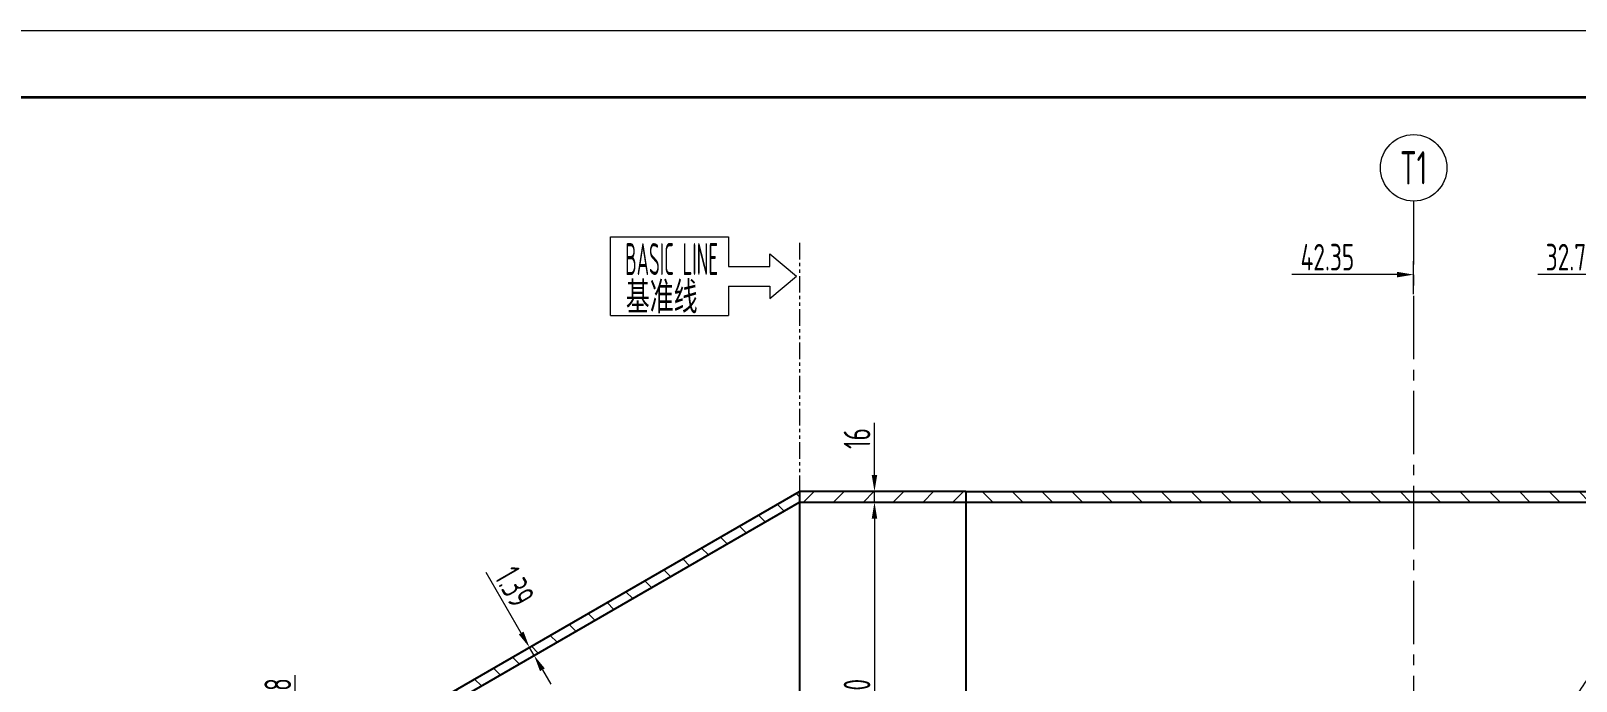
# Model space of a CAD drawing. Header units: millimetres. Extents: x 5765 to 6606, y -201 to 393.
# Drawn here: x 5962.6 to 6195.1, y 295.6 to 393.4 of the extents above; entities that cross this region are included whole.
import ezdxf
from ezdxf.enums import TextEntityAlignment as Align

# ---------------------------------------------------------------- set-up
doc = ezdxf.new("R2010")
doc.units = ezdxf.units.MM
doc.linetypes.add('CENTER2', pattern=[28.575000000000003, 19.05, -3.175, 3.175, -3.175])
doc.linetypes.add('PHANTOMX2', pattern=[5, 2.5, -0.5, 0.5, -0.5, 0.5, -0.5])
for name, color, linetype, lineweight in [('1粗实线', 7, 'Continuous', 35), ('2细实线', 3, 'Continuous', 13), ('3中心线', 1, 'CENTER2', 13), ('5（双点划线）', 2, 'PHANTOMX2', 20), ('6剖面线', 6, 'Continuous', 13), ('7文本', 2, 'Continuous', 13), ('8标注', 3, 'Continuous', 13), ('9图表', 4, 'Continuous', 13)]:
    doc.layers.add(name, color=color, linetype=linetype, lineweight=lineweight)
doc.styles.add('lanpec', font='bpec_e.shx', dxfattribs={"width": 0.75, "bigfont": 'hztxt.shx'})
doc.styles.add('lanpec-dim', font='bpec_e.shx', dxfattribs={"width": 0.75})
doc.dimstyles.new('lanpec', dxfattribs={"dimtxt": 4, "dimasz": 2.5, "dimexe": 2, "dimexo": 0, "dimtad": 1, "dimdsep": 46, "dimtxsty": 'lanpec-dim', "dimcen": 2.5, "dimclrd": 256, "dimclre": 256, "dimclrt": 256, "dimazin": 0, "dimtfac": 1, "dimtmove": 0, "dimatfit": 3, "dimfxl": 1, "dimlwd": -1, "dimlwe": -1, "dimarcsym": 0})
doc.dimstyles.new('lanpec$0', dxfattribs={"dimscale": 10, "dimtxt": 4, "dimasz": 2.5, "dimexe": 2, "dimexo": 0, "dimtad": 1, "dimdec": 1, "dimdsep": 46, "dimtxsty": 'lanpec-dim', "dimcen": 0.09, "dimclrd": 256, "dimclre": 256, "dimclrt": 256, "dimadec": 1, "dimazin": 0, "dimtfac": 0.707, "dimtdec": 1, "dimtmove": 0, "dimatfit": 3, "dimfxl": 1, "dimarcsym": 0})

# ---------------------------------------------------------------- blocks, each defined once
blk = doc.blocks.new('A1')
at = {"layer": '1粗实线'}
blk.add_lwpolyline([(-816, 10), (-10, 10), (-10, 584), (-816, 584)], close=True, dxfattribs=at)
at = {"layer": '9图表'}
blk.add_lwpolyline([(-841, 0), (0, 0), (0, 594), (-841, 594)], close=True, dxfattribs=at)
blk = doc.blocks.new('管口号')
at = {"layer": '2细实线'}
blk.add_circle((0, 5), 5, dxfattribs=at)
at = {"layer": '7文本', "style": 'lanpec', "width": 0.75}
blk.add_attdef('N', text='', height=5, dxfattribs=at).set_placement((0, 5), align=Align.MIDDLE_CENTER)
blk = doc.blocks.new('*D45')
at = {"layer": '8标注', "transparency": 16777216}
for p, q in [((6002.349999999999, 289.6958551983942), (6002.349999999999, 296.4731120528817)), ((6004.770000000001, 287.1958551983942), (6000.349999999999, 287.1958551983942)), ((6002.349999999999, 285.5958551984174), (6002.349999999999, 287.1958551983942)), ((6004.819999999999, 285.5958551984174), (6000.349999999999, 285.5958551984174)), ((6002.349999999999, 283.0958551984174), (6002.349999999999, 280.5958551984174))]:
    blk.add_line(p, q, dxfattribs=at)
for points in [[(6001.933333333332, 289.6958551983942), (6002.766666666666, 289.6958551983942), (6002.349999999999, 287.1958551983942)], [(6001.933333333332, 283.0958551984174), (6002.766666666666, 283.0958551984174), (6002.349999999999, 285.5958551984174)]]:
    blk.add_solid(points, dxfattribs=at)
at = {"layer": 'Defpoints', "color": 0, "transparency": 16777216}
for p in [(6002.349999999999, 287.1958551983942), (6004.770000000001, 287.1958551983942), (6004.819999999999, 285.5958551984174)]:
    blk.add_point(p, dxfattribs=at)
at = {"layer": '8标注', "transparency": 16777216, "insert": (5999.724999999998, 295.0703342751023), "char_height": 4, "attachment_point": 5, "rotation": 90, "style": 'lanpec-dim'}
blk.add_mtext('8', dxfattribs=at)
blk = doc.blocks.new('*D62')
at = {"layer": '8标注', "transparency": 16777216}
for p, q in [((6036.354672698399, 302.8204469206366), (6031.090783809506, 311.9377699215875)), ((6037.6046726984, 300.655383411176), (6039.336723505969, 301.6553834111764)), ((6038.297493021418, 299.455383411193), (6037.6046726984, 300.655383411176)), ((6038.297493021419, 299.4553834111935), (6036.56544221385, 298.4553834111921)), ((6039.547493021419, 297.2903199017323), (6040.79749302142, 295.1252563922717))]:
    blk.add_line(p, q, dxfattribs=at)
for points in [[(6036.715516616642, 303.0287802539701), (6035.993828780155, 302.6121135873027), (6037.6046726984, 300.655383411176)], [(6039.908336939662, 297.4986532350658), (6039.186649103175, 297.0819865683984), (6038.297493021418, 299.455383411193)]]:
    blk.add_solid(points, dxfattribs=at)
at = {"layer": 'Defpoints', "color": 0, "transparency": 16777216}
for p in [(6037.6046726984, 300.655383411176), (6037.6046726984, 300.655383411176), (6038.297493021419, 299.4553834111935)]:
    blk.add_point(p, dxfattribs=at)
at = {"layer": '8标注', "transparency": 16777216, "insert": (6035.371044938886, 309.7741401758431), "char_height": 4, "attachment_point": 5, "rotation": 300.00000000002035, "style": 'lanpec-dim'}
blk.add_mtext('1.39', dxfattribs=at)
blk = doc.blocks.new('*D65')
at = {"layer": '8标注', "transparency": 16777216}
for p, q in [((6089.522131101532, 322.5219740700762), (6091.522131101565, 322.5219740700762)), ((6089.522131101565, 320.0219740700762), (6089.522131101565, 198.0958551984176)), ((6089.522131101532, 195.5958551984176), (6091.522131101565, 195.5958551984176))]:
    blk.add_line(p, q, dxfattribs=at)
for points in [[(6089.105464434898, 320.0219740700762), (6089.938797768232, 320.0219740700762), (6089.522131101565, 322.5219740700762)], [(6089.105464434898, 198.0958551984176), (6089.938797768232, 198.0958551984176), (6089.522131101565, 195.5958551984176)]]:
    blk.add_solid(points, dxfattribs=at)
at = {"layer": 'Defpoints', "color": 0, "transparency": 16777216}
for p in [(6089.522131101532, 322.5219740700762), (6089.522131101532, 195.5958551984176), (6089.522131101565, 195.5958551984176)]:
    blk.add_point(p, dxfattribs=at)
at = {"layer": '8标注', "transparency": 16777216, "insert": (6086.897131101564, 291.5424771323155), "char_height": 4, "attachment_point": 5, "rotation": 90, "style": 'lanpec-dim'}
blk.add_mtext('%%C1200', dxfattribs=at)
blk = doc.blocks.new('*D64')
at = {"layer": '8标注', "transparency": 16777216}
for p, q in [((6089.52213110153, 326.6219740700529), (6089.52213110153, 334.437053435087)), ((6094.05, 324.1219740700529), (6087.52213110153, 324.1219740700529)), ((6089.52213110153, 322.521974070076), (6089.52213110153, 324.1219740700529)), ((6093.522131101648, 322.521974070076), (6087.52213110153, 322.521974070076)), ((6089.52213110153, 320.021974070076), (6089.52213110153, 317.521974070076))]:
    blk.add_line(p, q, dxfattribs=at)
for points in [[(6089.105464434863, 326.6219740700529), (6089.938797768197, 326.6219740700529), (6089.52213110153, 324.1219740700529)], [(6089.105464434863, 320.021974070076), (6089.938797768197, 320.021974070076), (6089.52213110153, 322.521974070076)]]:
    blk.add_solid(points, dxfattribs=at)
at = {"layer": 'Defpoints', "color": 0, "transparency": 16777216}
for p in [(6089.52213110153, 324.1219740700529), (6094.05, 324.1219740700529), (6093.522131101648, 322.521974070076)]:
    blk.add_point(p, dxfattribs=at)
at = {"layer": '8标注', "transparency": 16777216, "insert": (6086.897131101529, 332.0898312128629), "char_height": 4, "attachment_point": 5, "rotation": 90, "style": 'lanpec-dim'}
blk.add_mtext('16', dxfattribs=at)
blk = doc.blocks.new('*D73')
at = {"layer": '8标注', "transparency": 16777216}
for p, q in [((6203.359534993073, 353.7956899180278), (6203.359534993073, 358.7624771323156)), ((6200.859534993073, 356.7624771323156), (6189.343888888888, 356.7624771323156))]:
    blk.add_line(p, q, dxfattribs=at)
blk.add_solid([(6200.859534993073, 357.1791437989822), (6200.859534993073, 356.3458104656489), (6203.359534993073, 356.7624771323156)], dxfattribs=at)
at = {"layer": 'Defpoints', "color": 0, "transparency": 16777216}
for p in [(6203.359534993073, 356.7624771323156), (6170.659534993074, 353.7956899180278), (6203.359534993073, 353.7956899180278)]:
    blk.add_point(p, dxfattribs=at)
at = {"layer": '8标注', "transparency": 16777216, "insert": (6193.579999999999, 359.3874771323156), "char_height": 4, "attachment_point": 5, "style": 'lanpec-dim'}
blk.add_mtext('32.7', dxfattribs=at)
blk = doc.blocks.new('_None')
blk = doc.blocks.new('*D75')
at = {"layer": '8标注', "transparency": 16777216}
for p, q in [((6170.659534993074, 353.7956899180278), (6170.659534993074, 358.7624771323156)), ((6168.159534993074, 356.7624771323156), (6152.332777777777, 356.7624771323156))]:
    blk.add_line(p, q, dxfattribs=at)
blk.add_solid([(6168.159534993074, 357.1791437989822), (6168.159534993074, 356.3458104656489), (6170.659534993074, 356.7624771323156)], dxfattribs=at)
at = {"layer": 'Defpoints', "color": 0, "transparency": 16777216}
for p in [(6170.659534993074, 356.7624771323156), (6128.310000000021, 353.7956899180278), (6170.659534993074, 353.7956899180278)]:
    blk.add_point(p, dxfattribs=at)
at = {"layer": '8标注', "transparency": 16777216, "insert": (6157.679999999999, 359.3874771323156), "char_height": 4, "attachment_point": 5, "style": 'lanpec-dim'}
blk.add_mtext('42.35', dxfattribs=at)

msp = doc.modelspace()

# ---------------------------------------------------------------- hatches: boundary and pattern name
at = {"layer": '6剖面线'}
h = msp.add_hatch(dxfattribs=at)
h.set_pattern_fill('ANSI31', color=256, angle=90, style=0)
h.set_pattern_definition([(135, (-21.26000000000204, 1.952477132315522), (-2.245064030267288, -2.245064030267288), [])])
h.paths.add_polyline_path([(6078.249999999997, 322.5219740700761), (6078.249999999997, 324.1219740700531), (6014.292085987957, 287.1958551983948), (6014.292085987957, 285.5958551984177)])
h.paths.add_polyline_path([(6078.249999999997, 195.5958551984175), (6014.292085987957, 195.5958551984175), (6014.292085987957, 193.9958551984408), (6078.249999999997, 193.9958551984408)])
h = msp.add_hatch(dxfattribs=at)
h.set_pattern_fill('ANSI31', color=256, style=0)
h.set_pattern_definition([(45, (0, 0), (-2.245064030267288, 2.245064030267288), [])])
h.paths.add_polyline_path([(6103.249999999997, 324.1219740700532), (6078.249999999997, 324.1219740700531), (6078.249999999997, 322.5219740700761), (6103.249999999997, 322.5219740700761)])
h.paths.add_polyline_path([(6103.249999999997, 195.5958551984175), (6078.249999999997, 195.5958551984175), (6078.249999999997, 193.9958551984408), (6103.249999999997, 193.9958551984408)])
h = msp.add_hatch(dxfattribs=at)
h.set_pattern_fill('ANSI31', color=256, angle=90, style=0)
h.set_pattern_definition([(135, (0, 0), (-2.245064030267288, -2.245064030267288), [])])
h.paths.add_polyline_path([(6114.659999999998, 324.1219740700531), (6103.249999999997, 324.1219740700531), (6103.249999999997, 322.5219740700761), (6114.659999999998, 322.5219740700761)])
h.paths.add_polyline_path([(6170.659534993074, 324.1219740700531), (6114.659999999998, 324.1219740700531), (6114.659999999998, 322.5219740700761), (6170.659534993074, 322.5219740700761)])
h.paths.add_polyline_path([(6203.359534993073, 324.1219740700531), (6170.659534993074, 324.1219740700531), (6170.659534993074, 322.5219740700761), (6203.359534993073, 322.5219740700761)])
h.paths.add_polyline_path([(6265.306163403356, 324.1219740700532), (6203.359534993073, 324.1219740700531), (6203.359534993073, 322.5219740700761), (6265.306163403356, 322.5219740700761)])
h.paths.add_polyline_path([(6320.783054188684, 324.1258551983948), (6295.783054188684, 324.1258551983947), (6269.578163403356, 324.1219740700532), (6269.578163403356, 322.5219740700761), (6295.783054188684, 322.5219740700761), (6295.783054188684, 322.5258551984177), (6320.783054188684, 322.5258551984177)])

# ---------------------------------------------------------------- linework, layer by layer
for p, q in [((6014.292085987956, 287.1958551983943), (6078.249999999998, 324.1219740700536)), ((6078.249999999997, 324.1219740700532), (6078.249999999997, 193.9958551984408)), ((6103.249999999997, 324.1219740700532), (6078.249999999997, 324.1219740700531)), ((6103.249999999997, 324.1219740700532), (6103.249999999997, 193.9958551984408)), ((6103.249999999997, 324.121974070053), (6265.306163403356, 324.1219740700532)), ((6014.292085987957, 285.5958551984177), (6078.249999999997, 322.5219740700761)), ((6078.249999999997, 322.5219740700761), (6103.249999999997, 322.5219740700761)), ((6103.249999999997, 322.5219740700761), (6266.026163403355, 322.5219740700761))]:
    msp.add_line(p, q)
at = {"layer": '3中心线', "ltscale": 0.5}
msp.add_line((6170.659534993074, 367.8324771323154), (6170.659534993074, 216.4064124184877), dxfattribs=at)
at = {"layer": '5（双点划线）'}
msp.add_line((6078.249999999998, 361.5500000000001), (6078.249999999998, 324.1219740700536), dxfattribs=at)
at = {"layer": '8标注', "ltscale": 5}
for p, q in [((6049.811583592516, 350.5962837624556), (6049.811583592516, 362.4313324677915)), ((6049.811583592515, 362.4313324677915), (6067.532841190551, 362.4313324677915)), ((6067.532841190551, 362.4313324677915), (6067.532841190551, 357.9960967677011)), ((6067.532841190551, 355.0315194625459), (6067.532841190551, 350.5962837624556)), ((6049.811583592515, 350.5962837624556), (6067.532841190551, 350.5962837624556))]:
    msp.add_line(p, q, dxfattribs=at)
at = {"layer": '8标注'}
for p, q in [((6073.792632634277, 359.8759160144558), (6077.78, 356.5138081151235)), ((6073.792632634277, 357.9960967677011), (6073.792632634277, 359.8759160144558)), ((6067.532841190551, 357.9960967677011), (6073.792632634277, 357.9960967677011)), ((6073.792632634277, 353.1517002157913), (6077.78, 356.5138081151235)), ((6067.532841190551, 355.0315194625459), (6073.792632634277, 355.0315194625459)), ((6073.792632634277, 355.0315194625459), (6073.792632634277, 353.1517002157913))]:
    msp.add_line(p, q, dxfattribs=at)
msp.add_spline([(6194.344439983161, 291.7183967226681), (6198.485256993583, 297.4070945896967), (6208.897840579256, 298.0403968701513), (6211.241868206373, 272.5457521066866), (6208.043085710768, 220.6126447055445), (6201.368434767597, 220.20707796614), (6191.303524854983, 240.5706648057868), (6192.591257192583, 268.4993099288755), (6194.344439983161, 291.7183967226681)], degree=3, dxfattribs=at)

# ---------------------------------------------------------------- block references
at = {"layer": '2细实线'}
msp.add_blockref('A1', (6606.027531323328, -200.558545081173), dxfattribs=at)
at = {"layer": '8标注'}
msp.add_blockref('管口号', (6170.659534993074, 367.8324771323154), dxfattribs=at).add_auto_attribs({'N': 'T1'})

# ---------------------------------------------------------------- texts
at = {"layer": '7文本', "style": 'lanpec'}
for s, width, p in [('BASIC LINE', 0.5, (6058.999408473568, 359.1062302339706)), ('基准线', 0.75, (6057.501742054857, 353.576409485832))]:
    msp.add_text(s, height=4.800000000000001, dxfattribs=dict(at, width=width)).set_placement(p, align=Align.MIDDLE)

# ---------------------------------------------------------------- dimensions: what is measured, and where the dimension line sits
at = {"layer": '8标注'}
for base, p1, p2, picture, middle in [((6170.659534993074, 356.7624771323156), (6128.310000000021, 353.7956899180278), (6170.659534993074, 353.7956899180278), '*D75', (6157.679999999999, 356.7624771323156)), ((6203.359534993073, 356.7624771323156), (6170.659534993074, 353.7956899180278), (6203.359534993073, 353.7956899180278), '*D73', (6193.579999999999, 356.7624771323156))]:
    dim = msp.add_linear_dim(base=base, p1=p1, p2=p2, dimstyle='lanpec$0', override={"dimscale": 1, "dimdec": 2, "dimblk1": 'None', "dimsah": 1, "dimcen": 2.5, "dimse1": 1, "dimsd1": 1, "dimadec": 2, "dimtfac": 1, "dimtdec": 2, "dimlwd": 65535, "dimlwe": 65535}, dxfattribs=at)
    dim.commit()
    dim.dimension.update_dxf_attribs({"geometry": picture, "text_midpoint": middle, "dimtype": 160})
for base, p1, p2, text, picture, middle in [((6089.52213110153, 324.1219740700529), (6093.522131101646, 322.5219740700759), (6094.049999999998, 324.1219740700528), '16', '*D64', (6089.522131101529, 332.0898312128629)), ((6089.522131101565, 195.5958551984176), (6089.52213110153, 322.5219740700761), (6089.52213110153, 195.5958551984175), '%%C1200', '*D65', (6089.522131101564, 291.5424771323155)), ((6002.349999999999, 287.1958551983942), (6004.819999999997, 285.5958551984173), (6004.77, 287.195855198394), '8', '*D45', (6002.349999999998, 295.0703342751023))]:
    dim = msp.add_linear_dim(base=base, p1=p1, p2=p2, angle=90, text=text, dimstyle='lanpec', dxfattribs=at)
    dim.commit()
    dim.dimension.update_dxf_attribs({"geometry": picture, "text_midpoint": middle, "dimtype": 160})
dim = msp.add_aligned_dim(p1=(6038.297493021419, 299.4553834111933), p2=(6037.6046726984, 300.6553834111761), distance=5.6807522694364726e-14, dimstyle='lanpec$0', override={"dimscale": 1, "dimdec": 2, "dimcen": 2.5, "dimadec": 2, "dimtfac": 1, "dimtdec": 2, "dimlwd": 65535, "dimlwe": 65535}, dxfattribs=at)
dim.commit()
dim.dimension.update_dxf_attribs({"geometry": '*D62', "text_midpoint": (6035.371044938886, 309.7741401758431)})

doc.saveas('drawing.dxf')
